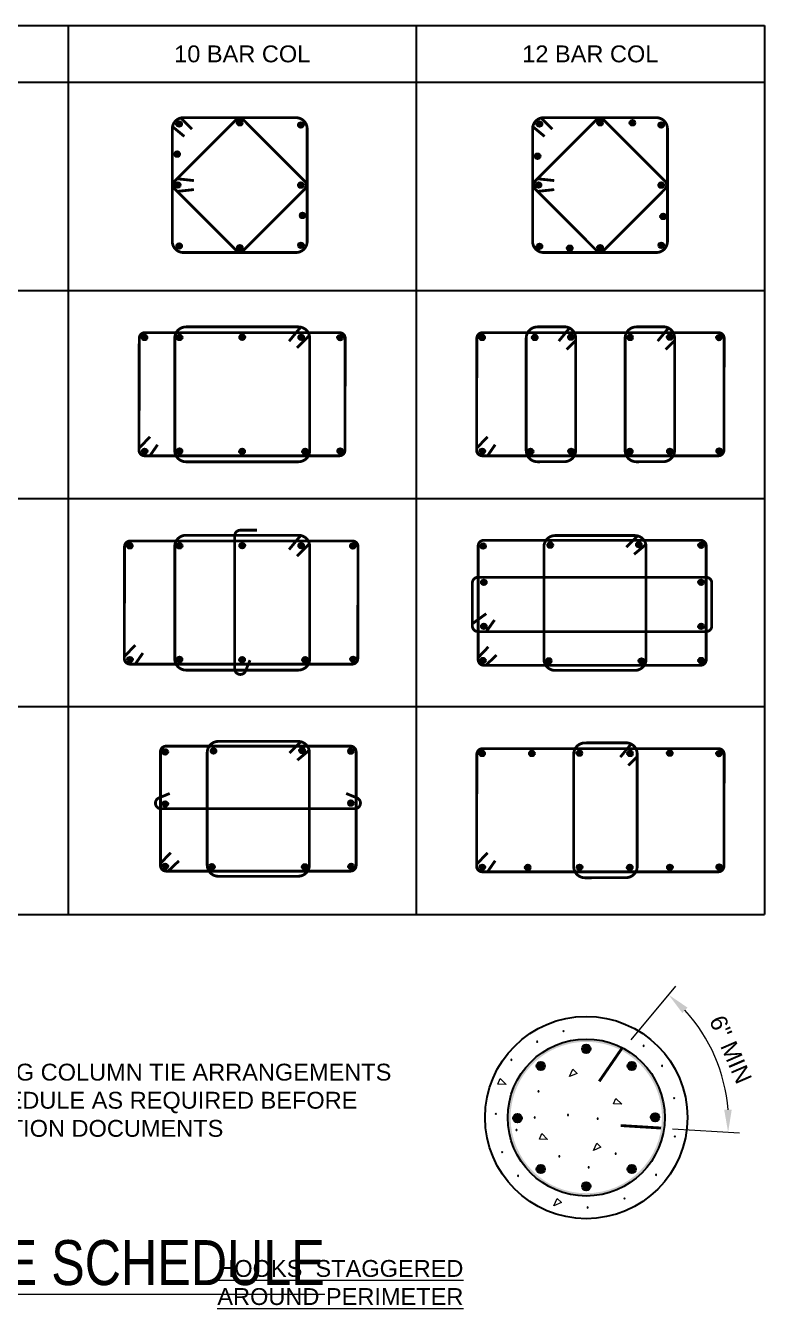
# Model space of a CAD drawing. Header units: inches. Extents: x -591 to -447, y 1899 to 2013.
# Drawn here: x -512.4 to -446.7, y 1899.2 to 2013.3 of the extents above; entities that cross this region are included whole.
import ezdxf

# ---------------------------------------------------------------- set-up
doc = ezdxf.new("R2010")
doc.units = ezdxf.units.IN
doc.header["$LTSCALE"] = 5
doc.header["$MEASUREMENT"] = 0
for name, color, linetype, lineweight in [('S-ANNO-DIMS', 1, 'Continuous', 20), ('S-ANNO-SCHD', 4, 'Continuous', 30), ('S-ANNO-TEXT', 7, 'Continuous', 20), ('S-DELT-PATT', 7, 'Continuous', 15), ('S-DETL', 3, 'Continuous', 30)]:
    doc.layers.add(name, color=color, linetype=linetype, lineweight=lineweight)
doc.styles.add('Romans', font='arial.ttf')
doc.dimstyles.get("Standard").update_dxf_attribs({"dimtxt": 0.18, "dimasz": 0.18, "dimexe": 0.18, "dimexo": 0.0625, "dimgap": 0.09, "dimtad": 0, "dimtih": 1, "dimtoh": 1, "dimdec": 4, "dimzin": 0, "dimdsep": 46, "dimtxsty": 'Standard', "dimcen": 0.09, "dimadec": 0, "dimazin": 0, "dimtfac": 1, "dimtdec": 4, "dimtofl": 0, "dimtmove": 0, "dimatfit": 3, "dimfxl": 1, "dimtolj": 1, "dimtzin": 0, "dimarcsym": 0})

# ---------------------------------------------------------------- blocks, each defined once
blk = doc.blocks.new('*D0')
at = {"layer": 'Defpoints', "color": 0, "transparency": 16777216}
for p in [(-459.19, 1922.27), (-460.39, 1920.83), (-450.38, 1919.39), (-459.48, 1915.41), (-455.9, 1915.19)]:
    blk.add_point(p, dxfattribs=at)
at = {"layer": 'S-ANNO-DIMS', "transparency": 16777216}
for p, q in [((-458.56, 1923.04), (-454.59, 1927.82)), ((-454.9, 1915.13), (-448.94, 1914.76))]:
    blk.add_line(p, q, dxfattribs=at)
blk.add_arc((-464.61, 1915.73), 14.7, 4.2426, 42.5495, dxfattribs=at)
for points in [[(-454.01, 1925.43), (-453.55, 1925.91), (-455.23, 1927.05)], [(-449.62, 1916.82), (-450.29, 1916.82), (-449.94, 1914.82)]]:
    blk.add_solid(points, dxfattribs=at)
at = {"layer": 'S-ANNO-DIMS', "transparency": 16777216, "insert": (-449.72, 1922.18), "char_height": 1.5, "attachment_point": 5, "rotation": 293.396, "style": 'Romans'}
blk.add_mtext('\\A1;6" MIN', dxfattribs=at)

msp = doc.modelspace()

# ---------------------------------------------------------------- hatches: boundary and pattern name
at = {"layer": 'S-DETL'}
h = msp.add_hatch(color=256, dxfattribs=at)
h.dxf.hatch_style = 1
h.paths.add_polyline_path([(-499.0257882, 2004.5194184, 1), (-498.5257882, 2004.5194184, 1)])
h = msp.add_hatch(color=256, dxfattribs=at)
h.dxf.hatch_style = 1
h.paths.add_polyline_path([(-493.6350409, 2004.6344589, 1), (-493.1350409, 2004.6344589, 1)])
h = msp.add_hatch(color=256, dxfattribs=at)
h.dxf.hatch_style = 1
h.paths.add_polyline_path([(-488.1944253, 2004.4383685, 1), (-487.6944253, 2004.4383685, 1)])
h = msp.add_hatch(color=256, dxfattribs=at)
h.dxf.hatch_style = 1
h.paths.add_polyline_path([(-466.9755171, 2004.5194184, 1), (-466.4755171, 2004.5194184, 1)])
h = msp.add_hatch(color=256, dxfattribs=at)
h.dxf.hatch_style = 1
h.paths.add_polyline_path([(-461.5847697, 2004.6344589, 1), (-461.0847697, 2004.6344589, 1)])
h = msp.add_hatch(color=256, dxfattribs=at)
h.dxf.hatch_style = 1
h.paths.add_polyline_path([(-458.7083647, 2004.6344589, 1), (-458.2083647, 2004.6344589, 1)])
h = msp.add_hatch(color=256, dxfattribs=at)
h.dxf.hatch_style = 1
h.paths.add_polyline_path([(-456.1441541, 2004.4383685, 1), (-455.6441541, 2004.4383685, 1)])
h = msp.add_hatch(color=256, dxfattribs=at)
h.dxf.hatch_style = 1
h.paths.add_polyline_path([(-499.2053638, 2001.8474206, 1), (-498.7053638, 2001.8474206, 1)])
h = msp.add_hatch(color=256, dxfattribs=at)
h.dxf.hatch_style = 1
h.paths.add_polyline_path([(-467.1436793, 2001.6577557, 1), (-466.6436793, 2001.6577557, 1)])
h = msp.add_hatch(color=256, dxfattribs=at)
h.dxf.hatch_style = 1
h.paths.add_polyline_path([(-499.1503558, 1999.0987165, 1), (-498.6503558, 1999.0987165, 1)])
h = msp.add_hatch(color=256, dxfattribs=at)
h.dxf.hatch_style = 1
h.paths.add_polyline_path([(-488.1944253, 1999.0899391, 1), (-487.6944253, 1999.0899391, 1)])
h = msp.add_hatch(color=256, dxfattribs=at)
h.dxf.hatch_style = 1
h.paths.add_polyline_path([(-467.0636147, 1999.0944445, 1), (-466.5636147, 1999.0944445, 1)])
h = msp.add_hatch(color=256, dxfattribs=at)
h.dxf.hatch_style = 1
h.paths.add_polyline_path([(-456.1441541, 1999.0899391, 1), (-455.6441541, 1999.0899391, 1)])
h = msp.add_hatch(color=256, dxfattribs=at)
h.dxf.hatch_style = 1
h.paths.add_polyline_path([(-488.0372013, 1996.3908104, 1), (-487.5372013, 1996.3908104, 1)])
h = msp.add_hatch(color=256, dxfattribs=at)
h.dxf.hatch_style = 1
h.paths.add_polyline_path([(-455.9703401, 1996.2981247, -1), (-455.4703401, 1996.2981247, -1)])
h = msp.add_hatch(color=256, dxfattribs=at)
h.dxf.hatch_style = 1
h.paths.add_polyline_path([(-499.0224547, 1993.6701671, 1), (-498.5224547, 1993.6701671, 1)])
h = msp.add_hatch(color=256, dxfattribs=at)
h.dxf.hatch_style = 1
h.paths.add_polyline_path([(-493.626682, 1993.5262578, 1), (-493.126682, 1993.5262578, 1)])
h = msp.add_hatch(color=256, dxfattribs=at)
h.dxf.hatch_style = 1
h.paths.add_polyline_path([(-488.1860664, 1993.7352399, 1), (-487.6860664, 1993.7352399, 1)])
h = msp.add_hatch(color=256, dxfattribs=at)
h.dxf.hatch_style = 1
h.paths.add_polyline_path([(-466.9721835, 1993.6378817, 1), (-466.4721835, 1993.6378817, 1)])
h = msp.add_hatch(color=256, dxfattribs=at)
h.dxf.hatch_style = 1
h.paths.add_polyline_path([(-461.5764108, 1993.5262578, 1), (-461.0764108, 1993.5262578, 1)])
h = msp.add_hatch(color=256, dxfattribs=at)
h.dxf.hatch_style = 1
h.paths.add_polyline_path([(-456.1357952, 1993.7352399, 1), (-455.6357952, 1993.7352399, 1)])
h = msp.add_hatch(color=256, dxfattribs=at)
h.dxf.hatch_style = 1
h.paths.add_polyline_path([(-464.2742773, 1993.4764601, 1), (-463.7742773, 1993.4764601, 1)])
h = msp.add_hatch(color=256, dxfattribs=at)
h.dxf.hatch_style = 1
h.paths.add_polyline_path([(-501.6052329, 1985.5324415, 1), (-502.1052329, 1985.5324415, 1)])
h = msp.add_hatch(color=256, dxfattribs=at)
h.dxf.hatch_style = 1
h.paths.add_polyline_path([(-498.7317844, 1985.7865807, 1), (-498.7317844, 1985.2865807, 1)])
h = msp.add_hatch(color=256, dxfattribs=at)
h.dxf.hatch_style = 1
h.paths.add_polyline_path([(-493.1628506, 1985.8022933, 1), (-493.1628506, 1985.3022933, 1)])
h = msp.add_hatch(color=256, dxfattribs=at)
h.dxf.hatch_style = 1
h.paths.add_polyline_path([(-487.9209678, 1985.800717, 1), (-487.9209678, 1985.300717, 1)])
h = msp.add_hatch(color=256, dxfattribs=at)
h.dxf.hatch_style = 1
h.paths.add_polyline_path([(-471.5750189, 1985.5324415, 1), (-472.0750189, 1985.5324415, 1)])
h = msp.add_hatch(color=256, dxfattribs=at)
h.dxf.hatch_style = 1
h.paths.add_polyline_path([(-467.1386079, 1985.7865807, 1), (-467.1386079, 1985.2865807, 1)])
h = msp.add_hatch(color=256, dxfattribs=at)
h.dxf.hatch_style = 1
h.paths.add_polyline_path([(-463.9301028, 1985.8108329, 1), (-463.9301028, 1985.3108329, 1)])
h = msp.add_hatch(color=256, dxfattribs=at)
h.dxf.hatch_style = 1
h.paths.add_polyline_path([(-458.6642311, 1985.7865807, 1), (-458.6642311, 1985.2865807, 1)])
h = msp.add_hatch(color=256, dxfattribs=at)
h.dxf.hatch_style = 1
h.paths.add_polyline_path([(-455.1304773, 1985.8108329, 1), (-455.1304773, 1985.3108329, 1)])
h = msp.add_hatch(color=256, dxfattribs=at)
h.dxf.hatch_style = 1
h.paths.add_polyline_path([(-484.4621913, 1985.7711827, 1), (-484.4621913, 1985.2711827, 1)])
h = msp.add_hatch(color=256, dxfattribs=at)
h.dxf.hatch_style = 1
h.paths.add_polyline_path([(-450.7525811, 1985.7711827, 1), (-450.7525811, 1985.2711827, 1)])
h = msp.add_hatch(color=256, dxfattribs=at)
h.dxf.hatch_style = 1
h.paths.add_polyline_path([(-501.5906939, 1975.4089011, 1), (-502.0906939, 1975.4089011, 1)])
h = msp.add_hatch(color=256, dxfattribs=at)
h.dxf.hatch_style = 1
h.paths.add_polyline_path([(-498.7441693, 1975.6739465, 1), (-498.7441693, 1975.1739465, 1)])
h = msp.add_hatch(color=256, dxfattribs=at)
h.dxf.hatch_style = 1
h.paths.add_polyline_path([(-493.1716845, 1975.6517548, 1), (-493.1716845, 1975.1517548, 1)])
h = msp.add_hatch(color=256, dxfattribs=at)
h.dxf.hatch_style = 1
h.paths.add_polyline_path([(-487.5663858, 1975.6451498, 1), (-487.5663858, 1975.1451498, 1)])
h = msp.add_hatch(color=256, dxfattribs=at)
h.dxf.hatch_style = 1
h.paths.add_polyline_path([(-484.4441447, 1975.6873689, 1), (-484.4441447, 1975.1873689, 1)])
h = msp.add_hatch(color=256, dxfattribs=at)
h.dxf.hatch_style = 1
h.paths.add_polyline_path([(-471.5604799, 1975.4089011, 1), (-472.0604799, 1975.4089011, 1)])
h = msp.add_hatch(color=256, dxfattribs=at)
h.dxf.hatch_style = 1
h.paths.add_polyline_path([(-467.5087214, 1975.6433088, 1), (-467.5087214, 1975.1433088, 1)])
h = msp.add_hatch(color=256, dxfattribs=at)
h.dxf.hatch_style = 1
h.paths.add_polyline_path([(-463.9069487, 1975.6552657, 1), (-463.9069487, 1975.1552657, 1)])
h = msp.add_hatch(color=256, dxfattribs=at)
h.dxf.hatch_style = 1
h.paths.add_polyline_path([(-458.6854518, 1975.6475922, 1), (-458.6854518, 1975.1475922, 1)])
h = msp.add_hatch(color=256, dxfattribs=at)
h.dxf.hatch_style = 1
h.paths.add_polyline_path([(-455.1215219, 1975.6552657, 1), (-455.1215219, 1975.1552657, 1)])
h = msp.add_hatch(color=256, dxfattribs=at)
h.dxf.hatch_style = 1
h.paths.add_polyline_path([(-450.7345344, 1975.6873689, 1), (-450.7345344, 1975.1873689, 1)])
h = msp.add_hatch(color=256, dxfattribs=at)
h.dxf.hatch_style = 1
h.paths.add_polyline_path([(-502.9128464, 1966.9959116, 1), (-503.4128464, 1966.9959116, 1)])
h = msp.add_hatch(color=256, dxfattribs=at)
h.dxf.hatch_style = 1
h.paths.add_polyline_path([(-498.7317844, 1967.2500509, 1), (-498.7317844, 1966.7500509, 1)])
h = msp.add_hatch(color=256, dxfattribs=at)
h.dxf.hatch_style = 1
h.paths.add_polyline_path([(-493.1628506, 1967.2657634, 1), (-493.1628506, 1966.7657634, 1)])
h = msp.add_hatch(color=256, dxfattribs=at)
h.dxf.hatch_style = 1
h.paths.add_polyline_path([(-487.9209678, 1967.2641871, 1), (-487.9209678, 1966.7641871, 1)])
h = msp.add_hatch(color=256, dxfattribs=at)
h.dxf.hatch_style = 1
h.paths.add_polyline_path([(-483.3206881, 1967.2346529, 1), (-483.3206881, 1966.7346529, 1)])
h = msp.add_hatch(color=256, dxfattribs=at)
h.dxf.hatch_style = 1
h.paths.add_polyline_path([(-471.4933926, 1966.9771959, 1), (-471.9933926, 1966.9771959, 1)])
h = msp.add_hatch(color=256, dxfattribs=at)
h.dxf.hatch_style = 1
h.paths.add_polyline_path([(-465.515308, 1967.0582401, -1), (-466.015308, 1967.0582401, -1)])
h = msp.add_hatch(color=256, dxfattribs=at)
h.dxf.hatch_style = 1
h.paths.add_polyline_path([(-457.6327702, 1967.0916428, -1), (-458.1327702, 1967.0916428, -1)])
h = msp.add_hatch(color=256, dxfattribs=at)
h.dxf.hatch_style = 1
h.paths.add_polyline_path([(-452.1003207, 1967.0393833, 1), (-452.6003207, 1967.0393833, 1)])
h = msp.add_hatch(color=256, dxfattribs=at)
h.dxf.hatch_style = 1
h.paths.add_polyline_path([(-471.4203144, 1963.7496209, 1), (-471.9203144, 1963.7496209, 1)])
h = msp.add_hatch(color=256, dxfattribs=at)
h.dxf.hatch_style = 1
h.paths.add_polyline_path([(-452.1003207, 1963.7496209, 1), (-452.6003207, 1963.7496209, 1)])
h = msp.add_hatch(color=256, dxfattribs=at)
h.dxf.hatch_style = 1
h.paths.add_polyline_path([(-471.4203144, 1959.8299108, 1), (-471.9203144, 1959.8299108, 1)])
h = msp.add_hatch(color=256, dxfattribs=at)
h.dxf.hatch_style = 1
h.paths.add_polyline_path([(-452.1003207, 1959.8299108, 1), (-452.6003207, 1959.8299108, 1)])
h = msp.add_hatch(color=256, dxfattribs=at)
h.dxf.hatch_style = 1
h.paths.add_polyline_path([(-502.8983073, 1956.8723713, 1), (-503.3983073, 1956.8723713, 1)])
h = msp.add_hatch(color=256, dxfattribs=at)
h.dxf.hatch_style = 1
h.paths.add_polyline_path([(-498.7441693, 1957.1374167, 1), (-498.7441693, 1956.6374167, 1)])
h = msp.add_hatch(color=256, dxfattribs=at)
h.dxf.hatch_style = 1
h.paths.add_polyline_path([(-493.1716845, 1957.115225, 1), (-493.1716845, 1956.615225, 1)])
h = msp.add_hatch(color=256, dxfattribs=at)
h.dxf.hatch_style = 1
h.paths.add_polyline_path([(-487.5663858, 1957.1086199, 1), (-487.5663858, 1956.6086199, 1)])
h = msp.add_hatch(color=256, dxfattribs=at)
h.dxf.hatch_style = 1
h.paths.add_polyline_path([(-483.3026414, 1957.1508391, 1), (-483.3026414, 1956.6508391, 1)])
h = msp.add_hatch(color=256, dxfattribs=at)
h.dxf.hatch_style = 1
h.paths.add_polyline_path([(-471.4940424, 1956.7936787, 1), (-471.9940424, 1956.7936787, 1)])
h = msp.add_hatch(color=256, dxfattribs=at)
h.dxf.hatch_style = 1
h.paths.add_polyline_path([(-465.6516113, 1956.7573175, -1), (-466.1516113, 1956.7573175, -1)])
h = msp.add_hatch(color=256, dxfattribs=at)
h.dxf.hatch_style = 1
h.paths.add_polyline_path([(-457.3992223, 1956.7491301, -1), (-457.8992223, 1956.7491301, -1)])
h = msp.add_hatch(color=256, dxfattribs=at)
h.dxf.hatch_style = 1
h.paths.add_polyline_path([(-452.0902385, 1956.787792, 1), (-452.5902385, 1956.787792, 1)])
h = msp.add_hatch(color=256, dxfattribs=at)
h.dxf.hatch_style = 1
h.paths.add_polyline_path([(-499.754762, 1948.6627007, 1), (-500.254762, 1948.6627007, 1)])
h = msp.add_hatch(color=256, dxfattribs=at)
h.dxf.hatch_style = 1
h.paths.add_polyline_path([(-495.4677837, 1948.7437449, -1), (-495.9677837, 1948.7437449, -1)])
h = msp.add_hatch(color=256, dxfattribs=at)
h.dxf.hatch_style = 1
h.paths.add_polyline_path([(-487.5852459, 1948.7771476, -1), (-488.0852459, 1948.7771476, -1)])
h = msp.add_hatch(color=256, dxfattribs=at)
h.dxf.hatch_style = 1
h.paths.add_polyline_path([(-483.2419671, 1948.7248881, 1), (-483.7419671, 1948.7248881, 1)])
h = msp.add_hatch(color=256, dxfattribs=at)
h.dxf.hatch_style = 1
h.paths.add_polyline_path([(-471.5750189, 1948.5188564, 1), (-472.0750189, 1948.5188564, 1)])
h = msp.add_hatch(color=256, dxfattribs=at)
h.dxf.hatch_style = 1
h.paths.add_polyline_path([(-467.3957125, 1948.7729956, 1), (-467.3957125, 1948.2729956, 1)])
h = msp.add_hatch(color=256, dxfattribs=at)
h.dxf.hatch_style = 1
h.paths.add_polyline_path([(-463.1725063, 1948.7972479, 1), (-463.1725063, 1948.2972479, 1)])
h = msp.add_hatch(color=256, dxfattribs=at)
h.dxf.hatch_style = 1
h.paths.add_polyline_path([(-458.6642311, 1948.7729956, 1), (-458.6642311, 1948.2729956, 1)])
h = msp.add_hatch(color=256, dxfattribs=at)
h.dxf.hatch_style = 1
h.paths.add_polyline_path([(-455.1304773, 1948.7972479, 1), (-455.1304773, 1948.2972479, 1)])
h = msp.add_hatch(color=256, dxfattribs=at)
h.dxf.hatch_style = 1
h.paths.add_polyline_path([(-450.7525811, 1948.7575976, 1), (-450.7525811, 1948.2575976, 1)])
h = msp.add_hatch(color=256, dxfattribs=at)
h.dxf.hatch_style = 1
h.paths.add_polyline_path([(-499.754762, 1944.0251975, 1), (-500.254762, 1944.0251975, 1)])
h = msp.add_hatch(color=256, dxfattribs=at)
h.dxf.hatch_style = 1
h.paths.add_polyline_path([(-483.2419671, 1944.1011061, 1), (-483.7419671, 1944.1011061, 1)])
h = msp.add_hatch(color=256, dxfattribs=at)
h.dxf.hatch_style = 1
h.paths.add_polyline_path([(-499.7554118, 1938.4791835, 1), (-500.2554118, 1938.4791835, 1)])
h = msp.add_hatch(color=256, dxfattribs=at)
h.dxf.hatch_style = 1
h.paths.add_polyline_path([(-495.604087, 1938.4428223, -1), (-496.104087, 1938.4428223, -1)])
h = msp.add_hatch(color=256, dxfattribs=at)
h.dxf.hatch_style = 1
h.paths.add_polyline_path([(-487.351698, 1938.4346349, -1), (-487.851698, 1938.4346349, -1)])
h = msp.add_hatch(color=256, dxfattribs=at)
h.dxf.hatch_style = 1
h.paths.add_polyline_path([(-483.2318849, 1938.4732968, 1), (-483.7318849, 1938.4732968, 1)])
h = msp.add_hatch(color=256, dxfattribs=at)
h.dxf.hatch_style = 1
h.paths.add_polyline_path([(-471.5604799, 1938.395316, 1), (-472.0604799, 1938.395316, 1)])
h = msp.add_hatch(color=256, dxfattribs=at)
h.dxf.hatch_style = 1
h.paths.add_polyline_path([(-467.7658259, 1938.6297237, 1), (-467.7658259, 1938.1297237, 1)])
h = msp.add_hatch(color=256, dxfattribs=at)
h.dxf.hatch_style = 1
h.paths.add_polyline_path([(-463.1493522, 1938.6416807, 1), (-463.1493522, 1938.1416807, 1)])
h = msp.add_hatch(color=256, dxfattribs=at)
h.dxf.hatch_style = 1
h.paths.add_polyline_path([(-458.6854518, 1938.6340071, 1), (-458.6854518, 1938.1340071, 1)])
h = msp.add_hatch(color=256, dxfattribs=at)
h.dxf.hatch_style = 1
h.paths.add_polyline_path([(-455.1215219, 1938.6416807, 1), (-455.1215219, 1938.1416807, 1)])
h = msp.add_hatch(color=256, dxfattribs=at)
h.dxf.hatch_style = 1
h.paths.add_polyline_path([(-450.7345344, 1938.6737839, 1), (-450.7345344, 1938.1737839, 1)])
h = msp.add_hatch(color=256, dxfattribs=at)
h.dxf.hatch_style = 1
h.paths.add_polyline_path([(-459.3029879, 1922.0207194), (-459.2016954, 1922.2503338, 0.5700250619), (-469.5418066, 1916.1275209, 1), (-455.5761215, 1916.1275209, 0.0784009456), (-455.9153108, 1918.2773959), (-456.146235, 1918.1788803, -0.0775554244), (-455.8261215, 1916.1275209, -1), (-469.2918066, 1916.1275209, -0.5710871604)])
h = msp.add_hatch(color=256, dxfattribs=at)
h.dxf.hatch_style = 1
h.paths.add_polyline_path([(-459.2016954, 1922.2503338), (-459.3029879, 1922.0207194, -0.2730038475), (-455.8261215, 1916.1275209, -1), (-469.2918066, 1916.1275209, -0.5710871604), (-459.3029879, 1922.0207194), (-459.2016954, 1922.2503338, 0.5700250619), (-469.5418066, 1916.1275209, 1), (-455.5761215, 1916.1275209, 0.2738650157)])
h = msp.add_hatch(color=256, dxfattribs=at)
h.dxf.hatch_style = 1
h.paths.add_polyline_path([(-462.183964, 1922.2380223, 1), (-462.933964, 1922.2380223, 1)])
h = msp.add_hatch(color=256, dxfattribs=at)
h.dxf.hatch_style = 1
h.paths.add_polyline_path([(-466.2319631, 1920.7120127, 1), (-466.9819631, 1920.7120127, 1)])
h = msp.add_hatch(color=256, dxfattribs=at)
h.dxf.hatch_style = 1
h.paths.add_polyline_path([(-458.135965, 1920.7120127, 1), (-458.885965, 1920.7120127, 1)])
h = msp.add_hatch(color=256, dxfattribs=at)
h.dxf.hatch_style = 1
h.paths.add_polyline_path([(-468.301863, 1916.0686379, 1), (-469.051863, 1916.0686379, 1)])
h = msp.add_hatch(color=256, dxfattribs=at)
h.dxf.hatch_style = 1
h.paths.add_polyline_path([(-456.0594464, 1916.1526206, 1), (-456.8094464, 1916.1526206, 1)])
h = msp.add_hatch(color=256, dxfattribs=at)
h.dxf.hatch_style = 1
h.paths.add_polyline_path([(-466.2319631, 1911.5430291, 1), (-466.9819631, 1911.5430291, 1)])
h = msp.add_hatch(color=256, dxfattribs=at)
h.dxf.hatch_style = 1
h.paths.add_polyline_path([(-458.135965, 1911.5430291, 1), (-458.885965, 1911.5430291, 1)])
h = msp.add_hatch(color=256, dxfattribs=at)
h.dxf.hatch_style = 1
h.paths.add_polyline_path([(-462.183964, 1910.0170195, 1), (-462.933964, 1910.0170195, 1)])

# ---------------------------------------------------------------- linework, layer by layer
at = {"layer": 'S-ANNO-SCHD'}
for p, q in [((-590.9742894, 2013.2762054), (-446.718447, 2013.2762054)), ((-508.6435504, 2013.2762054), (-508.6435504, 1934.206358)), ((-477.6809987, 2013.2762054), (-477.6809987, 1934.206358)), ((-446.718447, 2013.2762054), (-446.718447, 1934.206358)), ((-590.9742894, 2008.2335281), (-446.718447, 2008.2335281)), ((-590.9742894, 1989.7267356), (-446.718447, 1989.7267356)), ((-590.9742894, 1971.2199431), (-446.718447, 1971.2199431)), ((-590.9742894, 1952.7131505), (-446.718447, 1952.7131505)), ((-590.9742894, 1934.206358), (-446.718447, 1934.206358))]:
    msp.add_line(p, q, dxfattribs=at)
at = {"layer": 'S-DELT-PATT', "flags": 128}
for points in [[(-464.6339789, 1923.8117176, 1), (-464.5302989, 1923.8117176, 1)], [(-466.9763545, 1922.8752615, 1), (-466.8726745, 1922.8752615, 1)], [(-457.5064555, 1922.5073676, 1), (-457.4027755, 1922.5073676, 1)], [(-469.2744826, 1921.2592025, 1), (-469.1708026, 1921.2592025, 1)], [(-455.8667887, 1920.7347908, 1), (-455.7631087, 1920.7347908, 1)], [(-466.8639928, 1918.4526522, 1), (-466.7603128, 1918.4526522, 1)], [(-454.795987, 1917.8585298, 1), (-454.692307, 1917.8585298, 1)], [(-470.6572365, 1916.4538469, 1), (-470.5535565, 1916.4538469, 1)], [(-467.1982966, 1916.1284312, 1), (-467.0946166, 1916.1284312, 1)], [(-464.240721, 1916.3572364, 1), (-464.137041, 1916.3572364, 1)], [(-468.8216902, 1915.015774, 1), (-468.7180102, 1915.015774, 1)], [(-461.5959992, 1916.0256056, 1), (-461.4923192, 1916.0256056, 1)], [(-454.7290629, 1914.4471542, 1), (-454.6253829, 1914.4471542, 1)], [(-470.0883715, 1913.0424688, 1), (-469.9846915, 1913.0424688, 1)], [(-459.999756, 1912.9101571, 1), (-459.896076, 1912.9101571, 1)], [(-465.0057743, 1912.677453, 1), (-464.9020943, 1912.677453, 1)], [(-462.3987756, 1911.6946919, 1), (-462.2950956, 1911.6946919, 1)], [(-468.6829453, 1910.9354432, 1), (-468.5792653, 1910.9354432, 1)], [(-456.4021896, 1911.0357762, 1), (-456.2985096, 1911.0357762, 1)], [(-462.4923755, 1908.1260725, 1), (-462.3886955, 1908.1260725, 1)], [(-459.213042, 1908.9287506, 1), (-459.109362, 1908.9287506, 1)]]:
    msp.add_lwpolyline(points, format="xyb", close=True, dxfattribs=at)
for points in [[(-470.2146715, 1919.5962482), (-469.6966267, 1919.0775934), (-470.4229994, 1919.108715)], [(-463.3773377, 1920.0593422), (-464.0516007, 1919.7716919), (-463.7522305, 1920.4342349)], [(-459.9174925, 1917.8296119), (-459.3994477, 1917.3109571), (-460.1258204, 1917.3420788)], [(-466.5137083, 1914.6933617), (-465.9956635, 1914.1747068), (-466.7220361, 1914.2058285)], [(-461.2514187, 1913.48146), (-461.9256817, 1913.1938097), (-461.6263115, 1913.8563527)], [(-464.762817, 1908.5625496), (-465.4370799, 1908.2748993), (-465.1377097, 1908.9374423)]]:
    msp.add_lwpolyline(points, close=True, dxfattribs=at)
at = {"layer": 'S-DELT-PATT'}
for p in [(-467.9027965, 1980.4834553), (-463.5029837, 1980.4834553), (-459.103171, 1980.4834553), (-459.103171, 1980.4834553), (-454.7033583, 1980.4834553), (-454.7033583, 1980.4834553)]:
    msp.add_point(p, dxfattribs=at)
at = {"layer": 'S-DETL', "const_width": 0.25}
for points in [[(-487.3850409, 2004.0899391, 0.4142135624), (-488.3850409, 2005.0899391), (-498.3850409, 2005.0899391, 0.4142135624), (-499.3850409, 2004.0899391), (-499.3850409, 1994.0899391, 0.4142135624), (-498.3850409, 1993.0899391), (-488.3850409, 1993.0899391, 0.4142135624), (-487.3850409, 1994.0899391)], [(-455.3347697, 2004.0899391, 0.4142135624), (-456.3347697, 2005.0899391), (-466.3347697, 2005.0899391, 0.4142135624), (-467.3347697, 2004.0899391), (-467.3347697, 1994.0899391, 0.4142135624), (-466.3347697, 1993.0899391), (-456.3347697, 1993.0899391, 0.4142135624), (-455.3347697, 1994.0899391)], [(-502.3221083, 1985.4616678), (-502.3435381, 1975.5052428, 0.4142135624), (-501.8435381, 1975.0052428), (-484.5238707, 1975.0052428, 0.4142135624), (-484.0238707, 1975.5052428), (-484.0024409, 1985.4616678, 0.4142135624), (-484.5024409, 1985.9616678), (-501.8221083, 1985.9616678, 0.4142135624)], [(-488.1622746, 1974.4733393, 0.4142135624), (-487.1622746, 1975.4733393), (-487.1622746, 1985.4733393, 0.4142135624), (-488.1622746, 1986.4733393), (-498.1622746, 1986.4733393, 0.4142135624), (-499.1622746, 1985.4733393), (-499.1622746, 1975.4733393, 0.4142135624), (-498.1622746, 1974.4733393)], [(-472.2918943, 1985.4616678), (-472.3133241, 1975.5052428, 0.4142135624), (-471.8133241, 1975.0052428), (-450.8142605, 1975.0052428, 0.4142135624), (-450.3142605, 1975.5052428), (-450.2928306, 1985.4616678, 0.4142135624), (-450.7928306, 1985.9616678), (-471.7918943, 1985.9616678, 0.4142135624)], [(-464.5029837, 1974.4834553, 0.4142135624), (-463.5029837, 1975.4834553), (-463.5029837, 1985.4834553, 0.4142135624), (-464.5029837, 1986.4834553), (-466.9006722, 1986.4733393, 0.4142135624), (-467.9006722, 1985.4733393), (-467.9006722, 1975.4733393, 0.4142135624), (-466.9006722, 1974.4733393)], [(-455.7033583, 1974.4834553, 0.4142135624), (-454.7033583, 1975.4834553), (-454.7033583, 1985.4834553, 0.4142135624), (-455.7033583, 1986.4834553), (-458.1010468, 1986.4733393, 0.4142135624), (-459.1010468, 1985.4733393), (-459.1010468, 1975.4733393, 0.4142135624), (-458.1010468, 1974.4733393)], [(-503.6297217, 1966.9251379), (-503.6511516, 1956.968713, 0.4142135624), (-503.1511516, 1956.468713), (-483.3823675, 1956.468713, 0.4142135624), (-482.8823675, 1956.968713), (-482.8609377, 1966.9251379, 0.4142135624), (-483.3609377, 1967.4251379), (-503.1297217, 1967.4251379, 0.4142135624)], [(-488.1622746, 1955.9368095, 0.4142135624), (-487.1622746, 1956.9368095), (-487.1622746, 1966.9368095, 0.4142135624), (-488.1622746, 1967.9368095), (-498.1622746, 1967.9368095, 0.4142135624), (-499.1622746, 1966.9368095), (-499.1622746, 1956.9368095, 0.4142135624), (-498.1622746, 1955.9368095)], [(-472.1743832, 1966.9868954), (-472.1743832, 1956.8667796, 0.4142135624), (-471.6743832, 1956.3667796), (-452.3897132, 1956.3667796, 0.4142135624), (-451.8897132, 1956.8667796), (-451.8897132, 1966.9868954, 0.4142135624), (-452.3897132, 1967.4868954), (-471.6743832, 1967.4868954, 0.4142135624)], [(-466.3246924, 1966.9086335, -0.4142135624), (-465.3246924, 1967.9086335), (-458.2374683, 1967.9086335, -0.4142135624), (-457.2374683, 1966.9086335), (-457.2374683, 1956.9086335, -0.4142135624), (-458.2374683, 1955.9086335), (-465.3246924, 1955.9086335, -0.4142135624), (-466.3246924, 1956.9086335)], [(-472.690496, 1963.6947911), (-472.690496, 1959.8639698, 0.4142135624), (-472.190496, 1959.3639698), (-451.8960109, 1959.3639698, 0.4142135624), (-451.3960109, 1959.8639698), (-451.3960109, 1963.6947911, 0.4142135624), (-451.8960109, 1964.1947911), (-472.190496, 1964.1947911, 0.4142135624)], [(-500.4357526, 1948.6724001), (-500.4357526, 1938.5522844, 0.4142135624), (-499.9357526, 1938.0522844), (-483.5313596, 1938.0522844, 0.4142135624), (-483.0313596, 1938.5522844), (-483.0313596, 1948.6724001, 0.4142135624), (-483.5313596, 1949.1724001), (-499.9357526, 1949.1724001, 0.4142135624)], [(-496.2771681, 1948.5941383, -0.4142135624), (-495.2771681, 1949.5941383), (-488.189944, 1949.5941383, -0.4142135624), (-487.189944, 1948.5941383), (-487.189944, 1938.5941383, -0.4142135624), (-488.189944, 1937.5941383), (-495.2771681, 1937.5941383, -0.4142135624), (-496.2771681, 1938.5941383)], [(-459.0286026, 1937.4698702, 0.4142135624), (-458.0286026, 1938.4698702), (-458.0286026, 1948.4698702, 0.4142135624), (-459.0286026, 1949.4698702), (-462.673608, 1949.4597543, 0.4142135624), (-463.673608, 1948.4597543), (-463.673608, 1938.4597543, 0.4142135624), (-462.673608, 1937.4597543)], [(-472.2918943, 1948.4480827), (-472.3133241, 1938.4916577, 0.4142135624), (-471.8133241, 1937.9916577), (-450.8142605, 1937.9916577, 0.4142135624), (-450.3142605, 1938.4916577), (-450.2928306, 1948.4480827, 0.4142135624), (-450.7928306, 1948.9480827), (-471.7918943, 1948.9480827, 0.4142135624)]]:
    msp.add_lwpolyline(points, format="xyb", close=True, dxfattribs=at)
for points in [[(-499.3600413, 2004.2890904), (-498.3142238, 2003.4200134)], [(-498.5841922, 2005.0243384), (-497.6290913, 2004.0564483)], [(-467.3097701, 2004.2890904), (-466.2639526, 2003.4200134)], [(-466.533921, 2005.0243384), (-465.5788201, 2004.0564483)], [(-498.9574442, 1999.6547877), (-497.4586447, 1999.4900866)], [(-466.907173, 1999.6547877), (-465.4083736, 1999.4900866)], [(-498.9574442, 1998.5262625), (-497.4586447, 1998.6909636)], [(-466.907173, 1998.5262625), (-465.4083736, 1998.6909636)], [(-487.9631233, 1986.4483397), (-488.9968106, 1985.2007831)], [(-487.2278753, 1985.6724906), (-488.2949362, 1984.6195293)], [(-463.9722583, 1986.4584557), (-465.0059456, 1985.2108991)], [(-455.1726328, 1986.4584557), (-456.2063201, 1985.2108991)], [(-463.5029837, 1985.2548923), (-464.3040712, 1984.4643901)], [(-454.7033583, 1985.2548923), (-455.5044457, 1984.4643901)], [(-502.2985689, 1975.7161273), (-501.3637906, 1976.7036589)], [(-472.2683549, 1975.7161273), (-471.3335766, 1976.7036589)], [(-501.338622, 1975.054171), (-500.6917653, 1975.9929652)], [(-471.308408, 1975.054171), (-470.6615513, 1975.9929652)], [(-487.9631233, 1967.9118099), (-488.9968106, 1966.6642533)], [(-458.038317, 1967.8430328), (-458.9934179, 1966.8751427)], [(-487.2278753, 1967.1359608), (-488.2949362, 1966.0829995)], [(-457.2624679, 1967.1077848), (-458.3082855, 1966.2387078)], [(-472.7412794, 1960.0246713), (-471.4547359, 1960.959958)], [(-471.4628374, 1959.3437553), (-470.7201572, 1960.3965987)], [(-503.6061824, 1957.1795975), (-502.6714041, 1958.1671291)], [(-502.6462355, 1956.5176412), (-501.9993788, 1957.4564353)], [(-472.1984922, 1957.0211817), (-471.2637139, 1958.0087133)], [(-471.5199811, 1956.3426705), (-470.5324495, 1957.2774488)], [(-487.9907927, 1949.5285376), (-488.9458937, 1948.5606474)], [(-458.4978771, 1949.4448706), (-459.5315644, 1948.197314)], [(-487.2149437, 1948.7932896), (-488.2607612, 1947.9242126)], [(-458.0286026, 1948.2413073), (-458.82969, 1947.450805)], [(-500.4598616, 1938.7066865), (-499.5250833, 1939.6942181)], [(-499.7813505, 1938.0281753), (-498.7938189, 1938.9629536)], [(-472.2683549, 1938.7025422), (-471.3335766, 1939.6900738)], [(-471.308408, 1938.0405859), (-470.6615513, 1938.9793801)], [(-461.4054249, 1919.3457551), (-459.3693278, 1922.31042)], [(-459.4898326, 1915.4146023), (-455.9002588, 1915.1912432)]]:
    msp.add_lwpolyline(points, dxfattribs=at)
for points in [[(-493.7390614, 2004.878238), (-499.1571196, 1999.4435358, 0.4135462579), (-499.1568412, 1998.7372352), (-493.7373276, 1993.3096379, 0.4146467009), (-493.0296982, 1993.3096337), (-487.6104331, 1998.7368532, 0.4136114707), (-487.610225, 1999.4432327), (-493.0309455, 2004.8783127, 0.4150504195), (-493.7390614, 2004.878238, -0.4150504195), (-493.0309455, 2004.8783127)], [(-461.6887903, 2004.878238), (-467.1068485, 1999.4435358, 0.4135462579), (-467.1065701, 1998.7372352), (-461.6870564, 1993.3096379, 0.4146467009), (-460.9794271, 1993.3096337), (-455.560162, 1998.7368532, 0.4136114707), (-455.5599538, 1999.4432327), (-460.9806743, 2004.8783127, 0.4150504195), (-461.6887903, 2004.878238, -0.4150504195), (-460.9806743, 2004.8783127)], [(-492.4699857, 1956.8221592), (-492.8681862, 1955.8568176, -0.8204561591), (-493.8300241, 1956.0484051), (-493.8300241, 1961.9665468), (-493.8300241, 1967.8846884, -0.4142135624), (-493.3300241, 1968.3846884), (-491.8600126, 1968.3846884)]]:
    msp.add_lwpolyline(points, format="xyb", dxfattribs=at)
at = {"layer": 'S-DETL'}
msp.add_lwpolyline([(-483.9183509, 1944.9627629, 0.25, 0.25, 0), (-482.9530094, 1944.5645624, 0.25, 0.25, -0.8204561591), (-483.1445969, 1943.6027246, 0.25, 0.25, 0), (-494.4645164, 1943.6027246, 0.25, 0.25, 0), (-500.3826581, 1943.6027246, 0.25, 0.25, -0.8204561591), (-500.5742456, 1944.5645624, 0.25, 0.25, 0), (-499.608904, 1944.9627629, 0, 0, 0)], format="xyseb", dxfattribs=at)
for centre, radius in [((-498.7757882, 2004.5194184), 0.25), ((-493.3850409, 2004.6344589), 0.25), ((-487.9444253, 2004.4383685), 0.25), ((-466.7255171, 2004.5194184), 0.25), ((-461.3347697, 2004.6344589), 0.25), ((-458.4583647, 2004.6344589), 0.25), ((-455.8941541, 2004.4383685), 0.25), ((-498.9553638, 2001.8474206), 0.25), ((-466.8936793, 2001.6577557), 0.25), ((-498.9003558, 1999.0987165), 0.25), ((-487.9444253, 1999.0899391), 0.25), ((-466.8136147, 1999.0944445), 0.25), ((-455.8941541, 1999.0899391), 0.25), ((-487.7872013, 1996.3908104), 0.25), ((-455.7203401, 1996.2981247), 0.25), ((-498.7724547, 1993.6701671), 0.25), ((-493.376682, 1993.5262578), 0.25), ((-487.9360664, 1993.7352399), 0.25), ((-466.7221835, 1993.6378817), 0.25), ((-461.3264108, 1993.5262578), 0.25), ((-455.8857952, 1993.7352399), 0.25), ((-464.0242773, 1993.4764601), 0.25), ((-501.8552329, 1985.5324415), 0.25), ((-498.7317844, 1985.5365807), 0.25), ((-493.1628506, 1985.5522933), 0.25), ((-487.9209678, 1985.550717), 0.25), ((-471.8250189, 1985.5324415), 0.25), ((-467.1386079, 1985.5365807), 0.25), ((-463.9301028, 1985.5608329), 0.25), ((-458.6642311, 1985.5365807), 0.25), ((-455.1304773, 1985.5608329), 0.25), ((-484.4621913, 1985.5211827), 0.25), ((-450.7525811, 1985.5211827), 0.25), ((-501.8406939, 1975.4089011), 0.25), ((-498.7441693, 1975.4239465), 0.25), ((-493.1716845, 1975.4017548), 0.25), ((-487.5663858, 1975.3951498), 0.25), ((-484.4441447, 1975.4373689), 0.25), ((-471.8104799, 1975.4089011), 0.25), ((-467.5087214, 1975.3933088), 0.25), ((-463.9069487, 1975.4052657), 0.25), ((-458.6854518, 1975.3975922), 0.25), ((-455.1215219, 1975.4052657), 0.25), ((-450.7345344, 1975.4373689), 0.25), ((-503.1628464, 1966.9959116), 0.25), ((-498.7317844, 1967.0000509), 0.25), ((-493.1628506, 1967.0157634), 0.25), ((-487.9209678, 1967.0141871), 0.25), ((-483.3206881, 1966.9846529), 0.25), ((-471.7433926, 1966.9771959), 0.25), ((-465.765308, 1967.0582401), 0.25), ((-457.8827702, 1967.0916428), 0.25), ((-452.3503207, 1967.0393833), 0.25), ((-471.6703144, 1963.7496209), 0.25), ((-452.3503207, 1963.7496209), 0.25), ((-471.6703144, 1959.8299108), 0.25), ((-452.3503207, 1959.8299108), 0.25), ((-503.1483073, 1956.8723713), 0.25), ((-498.7441693, 1956.8874167), 0.25), ((-493.1716845, 1956.865225), 0.25), ((-487.5663858, 1956.8586199), 0.25), ((-483.3026414, 1956.9008391), 0.25), ((-471.7440424, 1956.7936787), 0.25), ((-465.9016113, 1956.7573175), 0.25), ((-457.6492223, 1956.7491301), 0.25), ((-452.3402385, 1956.787792), 0.25), ((-500.004762, 1948.6627007), 0.25), ((-495.7177837, 1948.7437449), 0.25), ((-487.8352459, 1948.7771476), 0.25), ((-483.4919671, 1948.7248881), 0.25), ((-471.8250189, 1948.5188564), 0.25), ((-467.3957125, 1948.5229956), 0.25), ((-463.1725063, 1948.5472479), 0.25), ((-458.6642311, 1948.5229956), 0.25), ((-455.1304773, 1948.5472479), 0.25), ((-450.7525811, 1948.5075976), 0.25), ((-500.004762, 1944.0251975), 0.25), ((-483.4919671, 1944.1011061), 0.25), ((-500.0054118, 1938.4791835), 0.25), ((-495.854087, 1938.4428223), 0.25), ((-487.601698, 1938.4346349), 0.25), ((-483.4818849, 1938.4732968), 0.25), ((-471.8104799, 1938.395316), 0.25), ((-467.7658259, 1938.3797237), 0.25), ((-463.1493522, 1938.3916807), 0.25), ((-458.6854518, 1938.3840071), 0.25), ((-455.1215219, 1938.3916807), 0.25), ((-450.7345344, 1938.4237839), 0.25), ((-462.558964, 1916.1275209), 9), ((-462.558964, 1916.1275209), 6.9828426), ((-462.558964, 1922.2380223), 0.375), ((-466.6069631, 1920.7120127), 0.375), ((-458.510965, 1920.7120127), 0.375), ((-468.676863, 1916.0686379), 0.375), ((-456.4344464, 1916.1526206), 0.375), ((-466.6069631, 1911.5430291), 0.375), ((-458.510965, 1911.5430291), 0.375), ((-462.558964, 1910.0170195), 0.375)]:
    msp.add_circle(centre, radius, dxfattribs=at)

# ---------------------------------------------------------------- texts
at = {"layer": 'S-ANNO-TEXT', "style": 'Romans'}
for s, insert, char_height, attachment_point in [('\\pxqc;10 BAR COL', (-493.1622746, 2010.7548668), 1.5, 5), ('\\pxqc;12 BAR COL', (-462.1997229, 2010.7548668), 1.5, 5), ('\\pxqc;{\\W0.8;\\LCOLUMN TIE TYPE SCHEDULE}', (-518.8463682, 1905.2212112), 4, 2)]:
    msp.add_mtext(s, dxfattribs=dict(at, insert=insert, char_height=char_height, attachment_point=attachment_point))
at = {"layer": 'S-ANNO-TEXT', "insert": (-579.3752528, 1914.3945723), "char_height": 1.4999999894, "width": 106.223937902, "attachment_point": 7, "style": 'Romans'}
msp.add_mtext('\\pxa0.33333;NOTES TO DESIGN PROFESSIONAL:\\P\\pi-1.33333,l1.33333;•^IUSE THIS TABLE W/COLUMN SCHEDULE COL-1 IDENTIFYING COLUMN TIE ARRANGEMENTS\\P•^ICOMPLETE THE ATTACHED CHECKLIST AND MODIFY SCHEDULE AS REQUIRED BEFORE INCORPORATING THIS SCHEDULE INTO PROJECT CONSTRUCTION DOCUMENTS', dxfattribs=at)
at = {"layer": 'S-ANNO-TEXT', "linetype": 'Continuous', "insert": (-473.489728, 1903.4514295), "char_height": 1.5, "attachment_point": 3, "style": 'Romans'}
msp.add_mtext('\\pxql;{\\LHOOKS  STAGGERED\\PAROUND PERIMETER}', dxfattribs=at)

# ---------------------------------------------------------------- dimensions: what is measured, and where the dimension line sits
at = {"layer": 'S-ANNO-DIMS'}
dim = msp.add_angular_dim_2l(base=(-450.3751455, 1919.390664), line1=((-459.4762952, 1915.41376), (-455.9002588, 1915.1912432)), line2=((-459.1935944, 1922.2686977), (-460.3873763, 1920.8280876)), text='6" MIN', dimstyle='Standard', override={"dimscale": 16, "dimtxt": 0.09375, "dimasz": 0.125, "dimexe": 0.0625, "dimgap": 0.0625, "dimtih": 0, "dimtoh": 0, "dimdec": 5, "dimlfac": 1, "dimrnd": 0.03125, "dimzin": 7, "dimlunit": 4, "dimtxsty": 'Romans', "dimcen": 0.125, "dimclrd": 256, "dimclre": 256, "dimclrt": 256, "dimadec": 4, "dimtdec": 5, "dimtofl": 1, "dimtvp": 1, "dimfrac": 2, "dimtzin": 3, "dimlwd": 65535, "dimlwe": 65535}, dxfattribs=at)
dim.commit()
dim.dimension.update_dxf_attribs({"geometry": '*D0', "text_midpoint": (-449.7152949, 1922.177175)})

doc.saveas('drawing.dxf')
